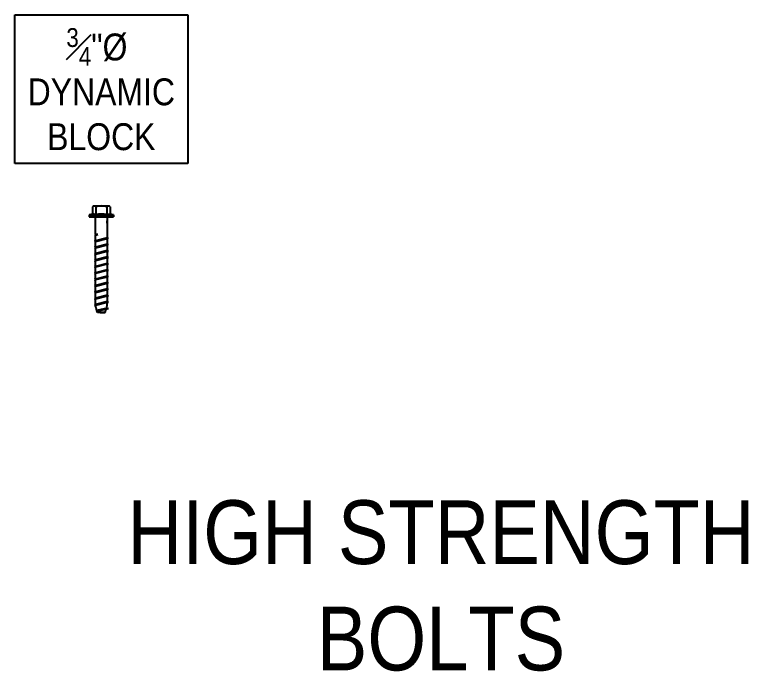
# Model space of a CAD drawing. Header units: inches. Extents: x -2661 to 42767, y -1222 to 9099.
# Drawn here: x 1323.84 to 1369.84, y 1236.55 to 1277.73 of the extents above; entities that cross this region are included whole.
import ezdxf

# ---------------------------------------------------------------- set-up
doc = ezdxf.new("R2010")
doc.units = ezdxf.units.IN
doc.header["$LTSCALE"] = 12
doc.header["$MEASUREMENT"] = 0
doc.layers.get('0').update_dxf_attribs({"linetype": 'CONTINUOUS'})
doc.layers.add('S-ANNO-NOTE', color=4, linetype='CONTINUOUS')
doc.layers.add('S-SIMPSON', color=2, linetype='CONTINUOUS')
doc.styles.add('Arial', font='arial.ttf', dxfattribs={"width": 0.85})

# ---------------------------------------------------------------- blocks, each defined once
blk = doc.blocks.new('TITEN HD 3-4x6')
for p, q in [((-0.561, 0.64), (-0.561, 0.17)), ((0.478, 0.682), (-0.479, 0.682)), ((-0.344, 0.64), (-0.344, 0.153)), ((0.346, 0.64), (0.346, 0.153)), ((0.563, 0.64), (0.563, 0.17)), ((-0.768, 0.132), (0.768, 0.132)), ((-0.768, 0.132), (-0.768, 0)), ((-0.768, 0), (0.768, 0)), ((0.768, 0.132), (0.768, 0)), ((-0.37, -0.074), (-0.368, -0.079)), ((-0.368, -1.104), (-0.368, -0.079)), ((0.369, -0.074), (0.369, -1.314)), ((0.369, -0.39), (0.369, -0.238)), ((-0.398, -1.121), (-0.21, -1.094)), ((-0.398, -1.121), (-0.368, -1.104)), ((-0.398, -1.121), (-0.368, -1.138)), ((-0.369, -1.5), (-0.369, -1.138)), ((-0.368, -1.138), (-0.21, -1.094)), ((-0.21, -1.094), (-0.368, -1.104)), ((0.369, -1.367), (0.369, -1.714)), ((-0.369, -1.9), (-0.369, -1.553)), ((-0.359, -1.534), (-0.359, -1.534)), ((0.369, -1.767), (0.369, -2.114)), ((-0.369, -2.3), (-0.369, -1.953)), ((-0.359, -1.934), (-0.359, -1.934)), ((0.369, -2.167), (0.369, -2.514)), ((-0.369, -2.7), (-0.369, -2.353)), ((-0.369, -3.1), (-0.369, -2.753)), ((-0.359, -2.334), (-0.359, -2.334)), ((-0.359, -2.734), (-0.359, -2.734)), ((0.369, -2.567), (0.369, -2.914)), ((-0.369, -3.5), (-0.369, -3.153)), ((-0.359, -3.134), (-0.359, -3.134)), ((0.369, -2.967), (0.369, -3.314)), ((-0.369, -3.9), (-0.369, -3.553)), ((0.369, -3.367), (0.369, -3.714)), ((-0.369, -4.3), (-0.369, -3.953)), ((0.369, -3.767), (0.369, -4.114)), ((-0.369, -4.7), (-0.369, -4.353)), ((0.369, -4.167), (0.369, -4.514)), ((0.369, -4.567), (0.369, -4.914)), ((-0.369, -5.1), (-0.369, -4.753)), ((0.369, -4.967), (0.369, -5.314)), ((-0.369, -5.5), (-0.369, -5.153)), ((0.367, -5.554), (0.367, -5.368)), ((-0.32, -5.716), (-0.369, -5.555)), ((-0.237, -6), (-0.32, -5.716)), ((0.367, -5.713), (-0.275, -5.871)), ((0.431, -5.74), (-0.27, -5.888)), ((0.367, -5.768), (-0.26, -5.921)), ((0.238, -6), (0.299, -5.789)), ((0.316, -5.728), (0.367, -5.554)), ((0.367, -5.713), (0.431, -5.74)), ((0.367, -5.768), (0.431, -5.74)), ((-0.062, -6), (-0.237, -6)), ((-0.062, -6), (0.238, -6)), ((0.238, -6), (-0.062, -6))]:
    blk.add_line(p, q)
for points in [[(0.431, -1.34), (-0.423, -1.528)], [(0.367, -1.313), (-0.367, -1.499)], [(0.367, -1.368), (-0.367, -1.554)], [(0.367, -1.313), (0.431, -1.34)], [(0.367, -1.368), (0.431, -1.34)], [(-0.367, -1.499), (-0.423, -1.528)], [(-0.423, -1.528), (-0.367, -1.554)], [(0.431, -1.74), (-0.423, -1.928)], [(0.367, -1.713), (-0.367, -1.899)], [(0.367, -1.768), (-0.367, -1.954)], [(0.367, -1.713), (0.431, -1.74)], [(0.367, -1.768), (0.431, -1.74)], [(-0.367, -1.899), (-0.423, -1.928)], [(-0.423, -1.928), (-0.367, -1.954)], [(0.431, -2.14), (-0.423, -2.328)], [(-0.367, -2.299), (-0.423, -2.328)], [(0.367, -2.113), (-0.367, -2.299)], [(0.367, -2.168), (-0.367, -2.354)], [(0.367, -2.113), (0.431, -2.14)], [(0.367, -2.168), (0.431, -2.14)], [(-0.423, -2.328), (-0.367, -2.354)], [(0.431, -2.54), (-0.423, -2.728)], [(-0.367, -2.699), (-0.423, -2.728)], [(-0.423, -2.728), (-0.367, -2.754)], [(0.367, -2.513), (-0.367, -2.699)], [(0.367, -2.568), (-0.367, -2.754)], [(0.367, -2.513), (0.431, -2.54)], [(0.367, -2.568), (0.431, -2.54)], [(0.431, -2.94), (-0.423, -3.128)], [(-0.367, -3.099), (-0.423, -3.128)], [(-0.423, -3.128), (-0.367, -3.154)], [(0.367, -2.913), (-0.367, -3.099)], [(0.367, -2.968), (-0.367, -3.154)], [(0.367, -2.913), (0.431, -2.94)], [(0.367, -2.968), (0.431, -2.94)], [(0.431, -3.34), (-0.423, -3.528)], [(-0.367, -3.499), (-0.423, -3.528)], [(-0.423, -3.528), (-0.367, -3.554)], [(0.367, -3.313), (-0.367, -3.499)], [(0.367, -3.368), (-0.367, -3.554)], [(0.367, -3.313), (0.431, -3.34)], [(0.367, -3.368), (0.431, -3.34)], [(0.431, -3.74), (-0.423, -3.928)], [(-0.367, -3.899), (-0.423, -3.928)], [(-0.423, -3.928), (-0.367, -3.954)], [(0.431, -4.14), (-0.423, -4.328)], [(0.367, -3.713), (-0.367, -3.899)], [(0.367, -3.768), (-0.367, -3.954)], [(0.367, -4.113), (-0.367, -4.299)], [(0.367, -3.713), (0.431, -3.74)], [(0.367, -3.768), (0.431, -3.74)], [(0.367, -4.113), (0.431, -4.14)], [(0.367, -4.168), (0.431, -4.14)], [(-0.367, -4.299), (-0.423, -4.328)], [(-0.423, -4.328), (-0.367, -4.354)], [(0.431, -4.54), (-0.423, -4.728)], [(0.367, -4.168), (-0.367, -4.354)], [(0.367, -4.513), (-0.367, -4.699)], [(0.367, -4.568), (-0.367, -4.754)], [(0.367, -4.513), (0.431, -4.54)], [(0.367, -4.568), (0.431, -4.54)], [(-0.367, -4.699), (-0.423, -4.728)], [(-0.423, -4.728), (-0.367, -4.754)], [(0.431, -4.94), (-0.423, -5.128)], [(0.367, -4.913), (-0.367, -5.099)], [(0.367, -4.968), (-0.367, -5.154)], [(0.367, -4.913), (0.431, -4.94)], [(0.367, -4.968), (0.431, -4.94)], [(-0.367, -5.099), (-0.423, -5.128)], [(-0.423, -5.128), (-0.367, -5.154)], [(0.431, -5.34), (-0.423, -5.528)], [(-0.367, -5.499), (-0.423, -5.528)], [(0.367, -5.313), (-0.367, -5.499)], [(0.367, -5.368), (-0.367, -5.554)], [(0.367, -5.313), (0.431, -5.34)], [(0.367, -5.368), (0.431, -5.34)], [(-0.423, -5.528), (-0.367, -5.554)]]:
    blk.add_lwpolyline(points)
for centre, radius, start, end in [((-0.452, 0.529), 0.155, 45.4532, 134.5771), ((0.001, -0.538), 1.227, 73.6683, 106.3317), ((0.455, 0.529), 0.155, 45.4532, 134.5771), ((-0.49, -1.139), 1.303, 83.5335, 102.1971), ((-0.578, 0.17), 0.0172, 330.537, 0), ((0.001, -2.384), 2.56, 82.2615, 97.7468), ((0.493, -1.141), 1.303, 77.8029, 96.4665), ((0.443, -0.074), 0.0743, 90.0085, 180), ((0.58, 0.17), 0.0172, 180, 216.6489), ((-0.444, -0.074), 0.0743, 0, 90.0085)]:
    blk.add_arc(centre, radius, start, end)
blk = doc.blocks.new('*U1054')
at = {"layer": 'S-SIMPSON'}
blk.add_blockref('TITEN HD 3-4x6', (0, 0), dxfattribs=at)

msp = doc.modelspace()

# ---------------------------------------------------------------- block references
at = {"layer": 'S-SIMPSON'}
msp.add_blockref('*U1054', (1329.26999, 1265.04808), dxfattribs=at)

# ---------------------------------------------------------------- texts
at = {"layer": 'S-ANNO-NOTE', "color": 191, "insert": (1329.26999, 1273.04808), "char_height": 1.6875, "width": 9.1778843, "attachment_point": 5, "style": 'Arial', "bg_fill": 16, "box_fill_scale": 1.5, "bg_fill_color": 256, "bg_fill_transparency": 0}
msp.add_mtext('\\A1;{\\H0.7x;\\S3#4;\\H1.42857x;"%%C  DYNAMIC BLOCK}', dxfattribs=at)
at = {"layer": 'S-ANNO-NOTE', "color": 191, "insert": (1350.56735, 1241.91732), "char_height": 4, "width": 46.787289, "attachment_point": 5, "style": 'Arial'}
msp.add_mtext('\\A1;HIGH STRENGTH BOLTS', dxfattribs=at)

doc.saveas('drawing.dxf')
